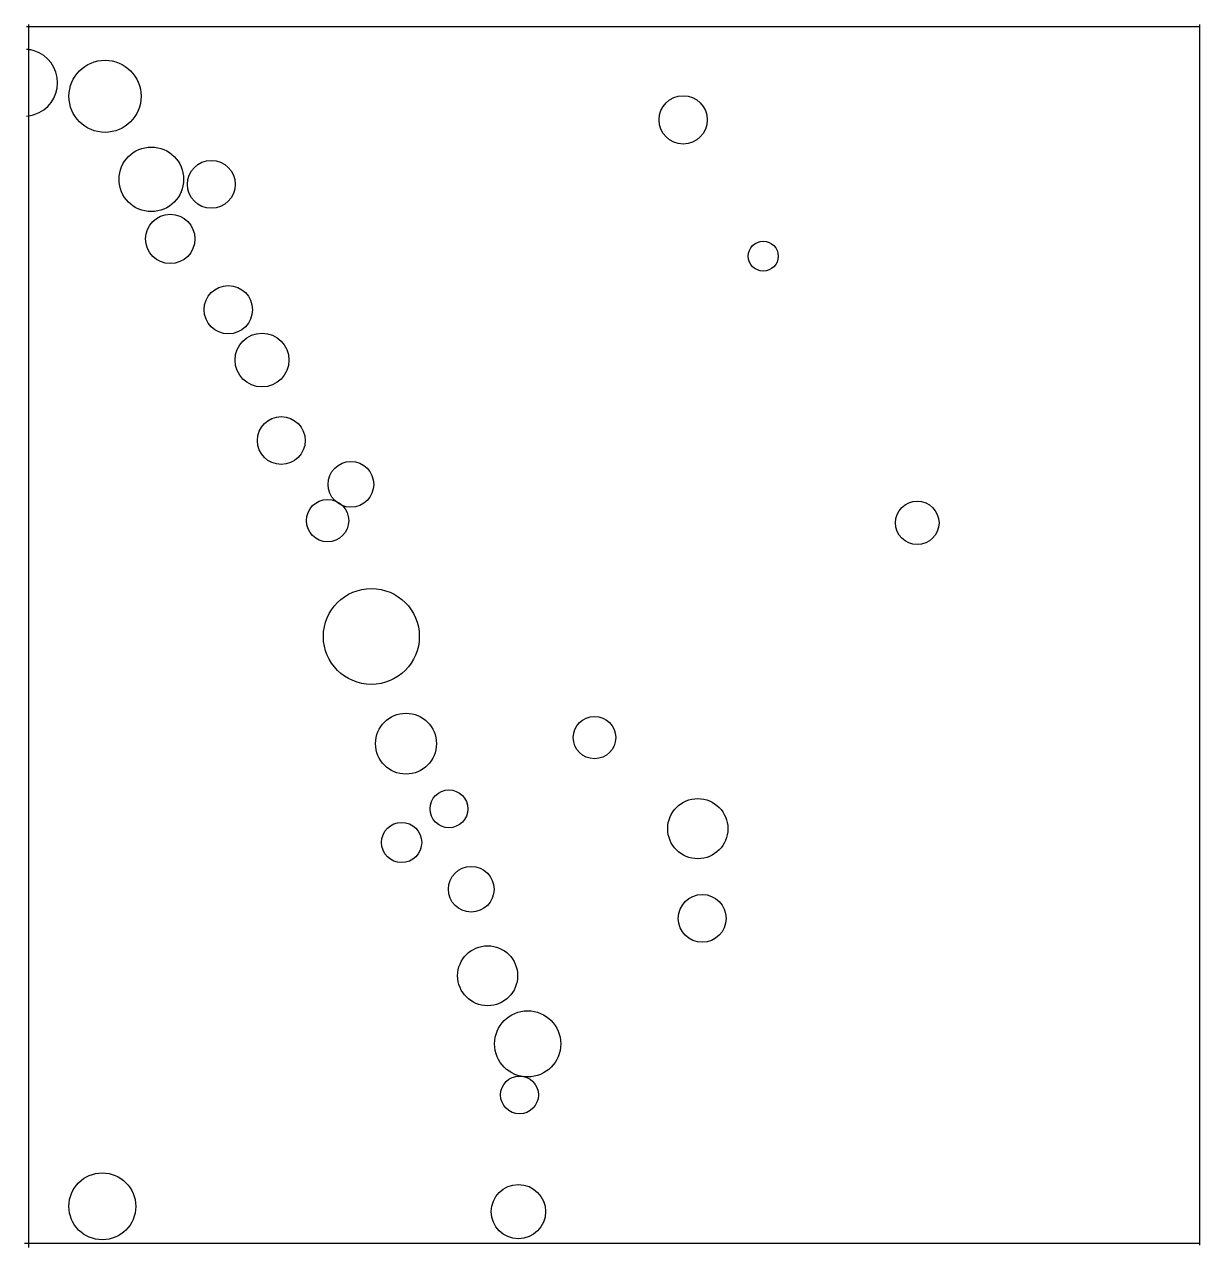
# Model space of a CAD drawing. Extents: x 13.03 to 14.01, y 3.53 to 4.56.
import ezdxf

# ---------------------------------------------------------------- set-up
doc = ezdxf.new("R2010")
doc.units = 0
doc.layers.add('LAYER1', color=7, linetype='CONTINUOUS')
doc.layers.add('LAYER12', color=5, linetype='CONTINUOUS')

msp = doc.modelspace()

# ---------------------------------------------------------------- linework, layer by layer
at = {"layer": 'LAYER1', "color": 7, "linetype": 'CONTINUOUS'}
for points in [[(13.0282, 4.5561), (13.0346, 4.5561)], [(13.0346, 4.5561), (13.0346, 4.5561)], [(13.0346, 4.5561), (13.9978, 4.5561)], [(13.9978, 4.5561), (14.0084, 4.5561)], [(14.0084, 4.5561), (14.0139, 4.5561)]]:
    msp.add_lwpolyline(points, dxfattribs=at)
for centre, radius in [((13.0942, 4.4975), 0.0303), ((13.58, 4.4777), 0.0203), ((13.1331, 4.4277), 0.0271), ((13.1835, 4.4235), 0.0201), ((13.149, 4.3776), 0.0207), ((13.6473, 4.3631), 0.0126), ((13.1978, 4.3181), 0.0203), ((13.2261, 4.2758), 0.0226), ((13.2423, 4.2081), 0.0201), ((13.3008, 4.1713), 0.0192), ((13.2812, 4.1408), 0.0178), ((13.7767, 4.1389), 0.0183), ((13.318, 4.0434), 0.0403), ((13.3471, 3.9533), 0.0256), ((13.5055, 3.9584), 0.0178), ((13.3832, 3.8985), 0.0159), ((13.5923, 3.8818), 0.0253), ((13.3434, 3.8702), 0.0169), ((13.4019, 3.8309), 0.0192), ((13.596, 3.8064), 0.0201), ((13.4157, 3.7582), 0.0252), ((13.4493, 3.7009), 0.0278), ((13.4425, 3.658), 0.0159), ((13.0919, 3.5643), 0.0281), ((13.4416, 3.5599), 0.0228)]:
    msp.add_circle(centre, radius, dxfattribs=at)
for start, end in [(80.6238, 85.8733), (72.5046, 80.6239), (-72.5019, 72.5019), (-85.8729, -72.5028)]:
    msp.add_arc((13.0262, 4.5089), 0.0281, start, end, dxfattribs=at)
at = {"layer": 'LAYER12', "color": 5, "linetype": 'CONTINUOUS'}
for points in [[(13.0282, 4.5561), (13.0346, 4.5561)], [(13.0302, 4.5558), (13.0302, 4.5579)], [(13.0302, 4.5498), (13.0302, 4.5558)], [(13.0346, 4.5561), (13.0346, 4.5561)], [(13.0346, 4.5561), (13.9978, 4.5561)], [(13.9978, 4.5561), (14.0084, 4.5561)], [(14.0084, 4.5561), (14.0139, 4.5561)], [(14.0139, 4.5579), (14.0139, 4.5562)], [(14.0139, 4.5562), (14.0139, 4.5498)], [(13.0302, 3.536), (13.0302, 4.5498)], [(14.0139, 4.5498), (14.0139, 3.5317)], [(13.0274, 3.5331), (13.0265, 3.5331)], [(13.0308, 3.5331), (13.0274, 3.5331)], [(13.0302, 3.5302), (13.0302, 3.536)], [(13.0302, 3.5297), (13.0302, 3.5302)], [(13.0346, 3.5331), (13.0308, 3.5331)], [(14.0139, 3.5331), (13.0346, 3.5331)]]:
    msp.add_lwpolyline(points, dxfattribs=at)

doc.saveas('drawing.dxf')
